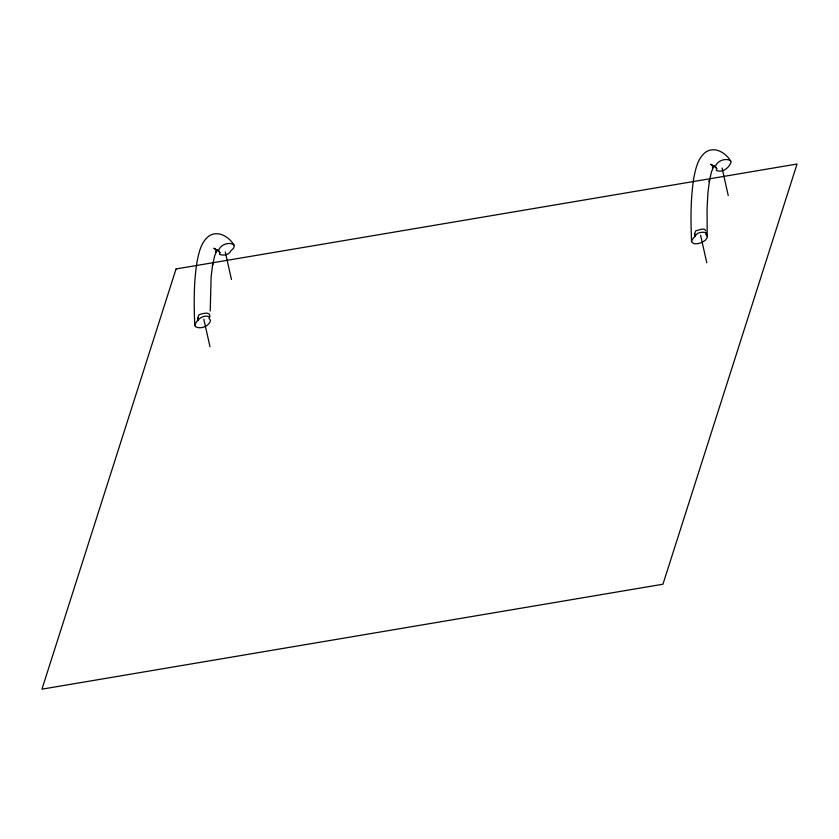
<?xml version="1.0" encoding="UTF-8"?>
<svg xmlns="http://www.w3.org/2000/svg" width="839" height="839" viewBox="0 0 839 839"><rect width="100%" height="100%" fill="white"/><g stroke="black" fill="none" stroke-linecap="round" stroke-linejoin="round"><path stroke-width="1.26" d="M210.211 310.996L211.134 276.828L212.76 263.74L212.414 265.554L214.763 255.528L216.798 250.913M194.753 325.406C196.546 319.69 203.164 314.122 209.551 316.838L209.163 318.6L210.537 320.404C209.31 326.34 200.102 329.863 195.162 326.423L194.753 325.406C193.903 303.875 193.631 282.135 197.207 260.814C199.095 251.847 201.234 241.81 209.016 235.979C218.318 229.834 229.834 237.217 234.343 245.837L233.557 248.302L230.861 250.767C229.508 254.899 223.059 255.895 219.545 254.395L219.933 252.644L218.843 251.239M713.601 166.971L711.566 171.586L709.207 181.612L709.563 179.787L707.927 192.886L707.067 208.733L707.204 237.647L705.41 240.206L702.012 242.429L697.933 243.688L694.252 243.74L691.965 242.471L691.682 240.269L695.3 235.843M209.372 317.96C211.722 311.059 203.709 313.178 198.99 314.74L198.161 316.681L198.298 320.435L197.742 317.96M707.34 236.462L706.165 234.008M694.535 234.008L695.091 236.483C696.38 232.372 702.883 231.417 706.344 232.896L706.008 234.668M715.992 167.475L716.726 168.691L716.349 170.453C722.736 173.17 729.353 167.601 731.136 161.885C726.626 153.275 715.111 145.892 705.809 152.037C698.038 157.868 695.888 167.894 694 176.872C690.434 198.182 690.707 219.923 691.556 241.454M198.235 320.467L198.507 319.795M216.902 250.421L215.539 251.91L217.364 250.095M713.706 166.468L712.342 167.968L714.167 166.153M712.29 166.038L714.388 165.849M215.497 249.991L217.595 249.802M716.684 168.681L715.352 166.888C716.579 160.952 725.787 157.428 730.727 160.868M219.933 252.644L218.56 250.83C219.787 244.894 228.995 241.37 233.934 244.82M712.447 165.262L710.643 164.276L715.394 167.16M215.644 249.204L213.851 248.229L218.601 251.113M722.075 168.052L728.242 195.529M700.617 235.287L706.784 262.764M225.282 252.004L231.449 279.471M203.825 319.24L209.991 346.706M705.83 230.903C704.739 227.023 698.74 230.347 695.783 230.788L694.965 232.739L695.091 236.483M176.054 268.962L41.95 689.165L662.946 584.227L797.05 164.025L176.054 268.962"/></g></svg>
